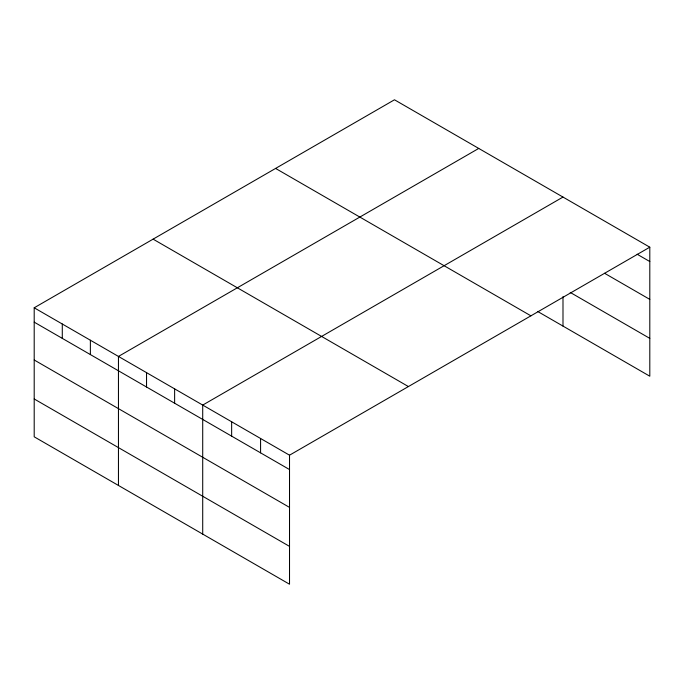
<?xml version="1.0" encoding="UTF-8"?>
<svg xmlns="http://www.w3.org/2000/svg" width="684" height="684" viewBox="0 0 684 684"><rect width="100%" height="100%" fill="white"/><g stroke="black" fill="none" stroke-linecap="round" stroke-linejoin="round"><path stroke-width="1.03" d="M649.8 247.189L394.48 99.787L34.2 307.791L34.2 436.811L289.52 584.213L289.52 455.193L649.8 247.189L649.8 376.209L537.624 311.442M478.74 148.428L118.452 356.432L118.452 485.452M562.992 197.069L202.712 405.082L202.712 534.101M637.137 254.234L649.8 261.544M604.588 273.284L649.8 299.387M570.225 292.427L649.8 338.375M275.592 168.426L530.904 315.828M153.096 239.143L408.408 386.554M34.2 307.791L289.52 455.193M34.2 322.147L289.52 469.557M34.2 359.989L289.52 507.391M34.2 398.969L289.52 546.379M562.992 296.659L562.992 326.088M260.578 438.487L260.578 452.851M231.645 421.789L231.645 436.144M174.625 388.863L174.625 403.218M146.538 372.652L146.538 387.007M90.374 340.222L90.374 354.577M62.287 324.002L62.287 338.358"/></g></svg>
